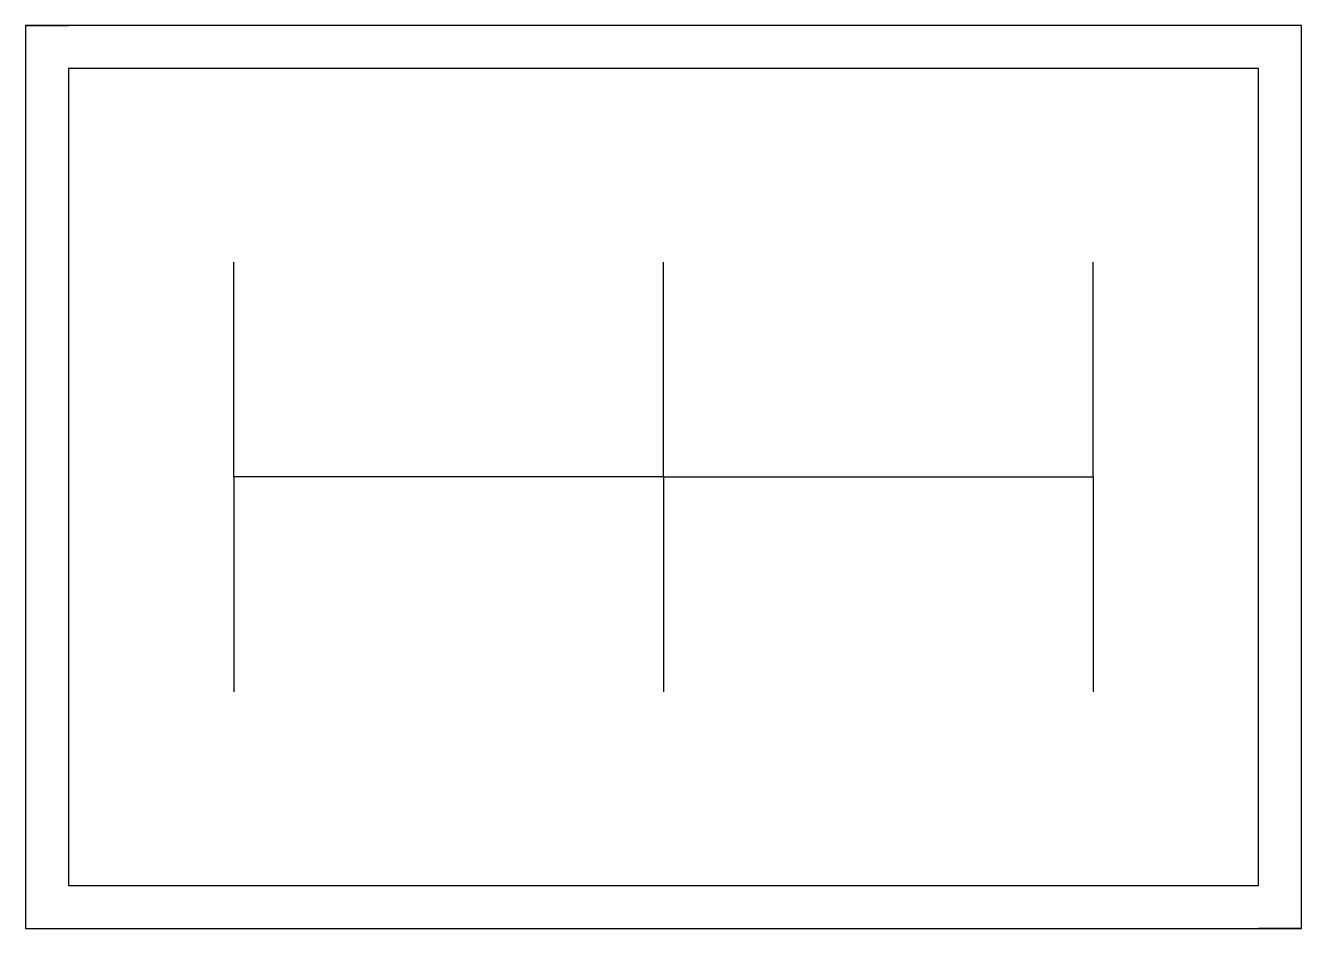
# Model space of a CAD drawing. Header units: millimetres. Extents: x 95686 to 95983, y 24014 to 24224.
import ezdxf

# ---------------------------------------------------------------- set-up
doc = ezdxf.new("R2010")
doc.units = ezdxf.units.MM

msp = doc.modelspace()

# ---------------------------------------------------------------- linework, layer by layer
for p, q in [((95686.42, 24223.96), (95696.42, 24223.96)), ((95983.42, 24223.96), (95973.42, 24223.96)), ((95734.92, 24118.96), (95734.92, 24168.96)), ((95834.92, 24118.96), (95834.92, 24168.96)), ((95934.92, 24118.96), (95934.92, 24168.96)), ((95834.92, 24118.96), (95734.92, 24118.96)), ((95734.92, 24118.96), (95734.92, 24068.96)), ((95834.92, 24118.96), (95934.92, 24118.96)), ((95834.92, 24118.96), (95834.92, 24068.96)), ((95934.92, 24118.96), (95934.92, 24068.96)), ((95686.42, 24013.96), (95696.42, 24013.96)), ((95983.42, 24013.96), (95973.42, 24013.96))]:
    msp.add_line(p, q)
for points in [[(95686.42, 24013.96), (95983.42, 24013.96), (95983.42, 24223.96), (95686.42, 24223.96)], [(95696.42, 24023.96), (95973.42, 24023.96), (95973.42, 24213.96), (95696.42, 24213.96)]]:
    msp.add_lwpolyline(points, close=True)

doc.saveas('drawing.dxf')
